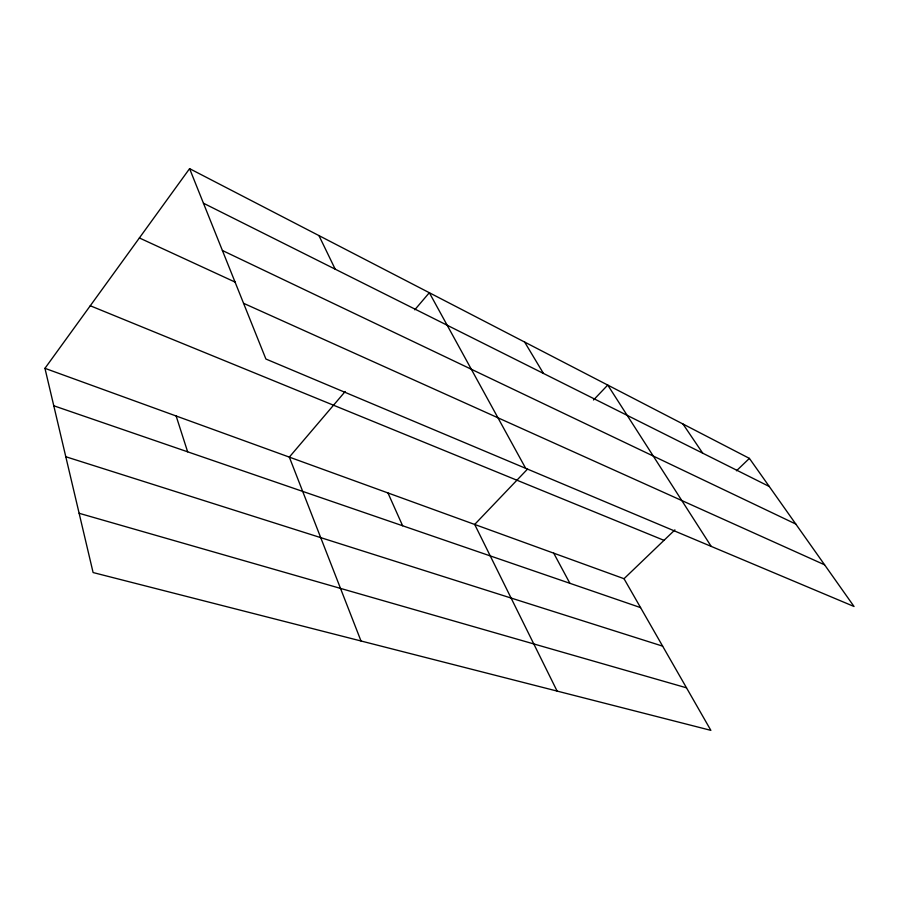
<?xml version="1.0" encoding="UTF-8"?>
<svg xmlns="http://www.w3.org/2000/svg" width="899" height="899" viewBox="0 0 899 899"><rect width="100%" height="100%" fill="white"/><g stroke="black" fill="none" stroke-linecap="round" stroke-linejoin="round"><path stroke-width="1.35" d="M44.95 368.332L624.018 578.709L710.862 730.359L93.103 572.551L44.95 368.332L189.588 168.641L749.406 458.389L854.05 606.499L265.902 359.027L189.588 168.641M345.182 391.526L289.321 457.108L361.005 640.987M414.754 309.818L429.329 292.714L525.668 468.323M527.499 469.121L474.683 524.443L557.11 691.084M593.497 399.999L607.746 385.064L711.21 546.401M624.018 578.709L674.902 529.882M736.461 470.795L749.406 458.389M79.123 513.284L686.51 687.825M65.796 456.737L662.63 646.134M53.783 405.775L640.571 607.612M90.271 305.761L664.001 540.344M243.562 303.3L824.585 564.808M139.379 237.954L235.437 282.241M222.401 250.495L795.806 524.061M203.444 203.208L769.263 486.494M682.959 423.991L702.703 453.163M524.634 342.047L543.457 373.445M553.717 553.166L569.887 583.294M318.943 235.583L335.203 269.172M387.952 492.944L402.617 525.758M176.137 415.99L187.633 451.815"/></g></svg>
